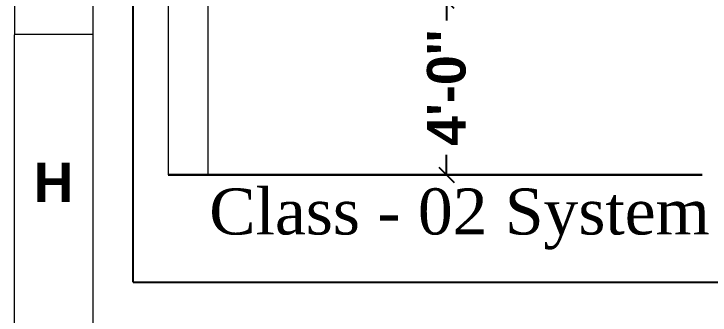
# Model space of a CAD drawing. Header units: inches. Extents: x -98933 to 1585249, y -3352739 to 192771.
# Drawn here: x -2378.6 to -1933.3, y 49075.4 to 49268.2 of the extents above; entities that cross this region are included whole.
import ezdxf

# ---------------------------------------------------------------- set-up
doc = ezdxf.new("R2010")
doc.units = ezdxf.units.IN
doc.header["$MEASUREMENT"] = 0
doc.header["$PDMODE"] = 35
doc.linetypes.add('HIDDEN2', pattern=[0.1875, 0.125, -0.0625])
doc.layers.get('0').update_dxf_attribs({"lineweight": 0})
doc.layers.get('Defpoints').update_dxf_attribs({"lineweight": 0})
doc.layers.add('ball v', color=7, linetype='Continuous', lineweight=0, true_color=0x1e12ca)
for name, color, linetype, lineweight in [('DIM', 7, 'Continuous', 0), ('Inline', 7, 'Continuous', 0), ('Outline', 7, 'Continuous', 0), ('Scale', 7, 'Continuous', 0), ('Scale_Text', 7, 'Continuous', 0), ('Smoke Detector', 3, 'Continuous', 25), ('Text 2', 7, 'Continuous', 25), ('Titelblk', 7, 'Continuous', 25), ('TITLE', 7, 'Continuous', 20)]:
    doc.layers.add(name, color=color, linetype=linetype, lineweight=lineweight)
doc.styles.add('ARIAL', font='times.ttf')
doc.styles.get("Standard").update_dxf_attribs({"font": 'arialbd.ttf', "height": 24})
doc.dimstyles.new('1_4', dxfattribs={"dimtxt": 5, "dimasz": 2, "dimexe": 0, "dimexo": 1, "dimgap": 2, "dimtad": 0, "dimdec": 1, "dimzin": 3, "dimdsep": 46, "dimlunit": 4, "dimtxsty": 'Standard', "dimblk": 'OBLIQUE', "dimcen": 0, "dimclrd": 256, "dimclre": 256, "dimclrt": 142, "dimadec": 1, "dimazin": 1, "dimtfac": 0.5, "dimtdec": 1, "dimtix": 1, "dimtofl": 0, "dimtmove": 0, "dimatfit": 3, "dimfxl": 3, "dimtolj": 1, "dimtzin": 0, "dimlwd": -1, "dimlwe": -1, "dimarcsym": 0})

# ---------------------------------------------------------------- blocks, each defined once
blk = doc.blocks.new('_Oblique')
at = {"color": 0, "linetype": 'ByBlock', "lineweight": -2}
blk.add_line((-0.5, -0.5), (0.5, 0.5), dxfattribs=at)
blk = doc.blocks.new('*D241')
at = {"ltscale": 100000, "transparency": 16777216}
for p, q in [((1090.685, 10670.203), (1090.685, 10667.639)), ((1090.685, 10647.672), (1090.685, 10650.236))]:
    blk.add_line(p, q, dxfattribs=at)
at = {"layer": 'Defpoints', "color": 0, "ltscale": 100000, "transparency": 16777216}
for p in [(1090.685, 10670.203), (1090.685, 10647.672, 0.136), (1090.685, 10647.672)]:
    blk.add_point(p, dxfattribs=at)
at = {"ltscale": 100000, "transparency": 16777216, "xscale": 2, "yscale": 2, "zscale": 2}
for p, rotation in [((1090.685, 10670.203), 90), ((1090.685, 10647.672), 270)]:
    blk.add_blockref('_Oblique', p, dxfattribs=dict(at, rotation=rotation))
at = {"color": 142, "ltscale": 100000, "transparency": 16777216, "insert": (1090.685, 10658.938), "char_height": 5, "attachment_point": 5, "rotation": 90}
blk.add_mtext("\\A1;4'-0''", dxfattribs=at)
blk = doc.blocks.new('PAGE')
at = {"layer": 'Inline', "color": 252, "lineweight": 15}
blk.add_lwpolyline([(178051640.63, 22656441.11), (178051640.63, 22657235.79), (178050505.36, 22657235.79), (178050505.36, 22656441.11)], close=True, dxfattribs=at)
at = {"layer": 'Outline', "color": 252, "lineweight": 15}
blk.add_lwpolyline([(178050483.42, 22657252.66), (178050483.42, 22656424.24)], dxfattribs=at)
at = {"layer": 'Scale', "color": 252, "lineweight": 9}
blk.add_line((178050483.42, 22656672.88), (178050505.36, 22656672.88), dxfattribs=at)
at = {"layer": 'Scale_Text', "color": 252, "lineweight": 13, "insert": (178050494.39, 22656631.49), "char_height": 10.97, "width": 8.3603, "attachment_point": 5}
blk.add_mtext('H', dxfattribs=at)
blk = doc.blocks.new('Title')
at = {"layer": 'Titelblk', "color": 3, "linetype": 'Continuous', "lineweight": 0, "xscale": 3.014611567961765, "yscale": 3.014611567959946, "zscale": 3.014611567966516}
blk.add_blockref('PAGE', (-536855255.83, -68388223.96), dxfattribs=at)
blk = doc.blocks.new('jk')
at = {"color": 201, "linetype": 'HIDDEN2', "lineweight": 30, "ltscale": 100000}
blk.add_line((1054.676, 10647.672, 0.136), (1123.757, 10647.672, 0.136), dxfattribs=at)
at = {"layer": 'ball v', "color": 1, "lineweight": 0}
for p, q in [((1054.676, 10709.703, 0.136), (1054.676, 10647.672, 0.136)), ((1059.808, 10701.322, 0.136), (1059.808, 10647.672, 0.136))]:
    blk.add_line(p, q, dxfattribs=at)
at = {"layer": 'Text 2', "color": 7, "lineweight": 0, "style": 'ARIAL'}
blk.add_text('Class - 02 System', height=5.96019, dxfattribs=at).set_placement((1059.973, 10639.934, 0.969))
at = {"color": 201, "ltscale": 100000}
dim = blk.add_linear_dim(base=(1090.685, 10647.672), p1=(1090.685, 10670.203), p2=(1090.685, 10647.672, 0.136), angle=90, text="4'-0''", dimstyle='1_4', override={"dimdec": 0, "dimtdec": 0, "dimfxl": 100, "dimfxlon": 1, "dimarcsym": 1}, dxfattribs=at)
dim.commit()
dim.dimension.update_dxf_attribs({"geometry": '*D241', "text_midpoint": (1090.685, 10658.938)})

msp = doc.modelspace()

# ---------------------------------------------------------------- linework, layer by layer
at = {"layer": 'DIM', "color": 7, "lineweight": -2}
for q in [(-2302.32, 49528.66), (-1847.97, 49096.42)]:
    msp.add_line((-2302.32, 49096.42), q, dxfattribs=at)

# ---------------------------------------------------------------- block references
at = {"layer": 'Smoke Detector', "color": 10, "linetype": 'ByBlock', "lineweight": -2, "xscale": 4.94299993471941, "yscale": 4.942999935970875, "zscale": 4.942999935314787}
msp.add_blockref('jk', (-7493.12, -3466.18, -2.72), dxfattribs=at)
at = {"layer": 'TITLE', "xscale": 0.7603744908821076, "yscale": 0.7603744908810768, "zscale": 0.7603744845895826, "rotation": 359.9723273306346}
msp.add_blockref('Title', (75370.65, 115488.8), dxfattribs=at)

doc.saveas('drawing.dxf')
